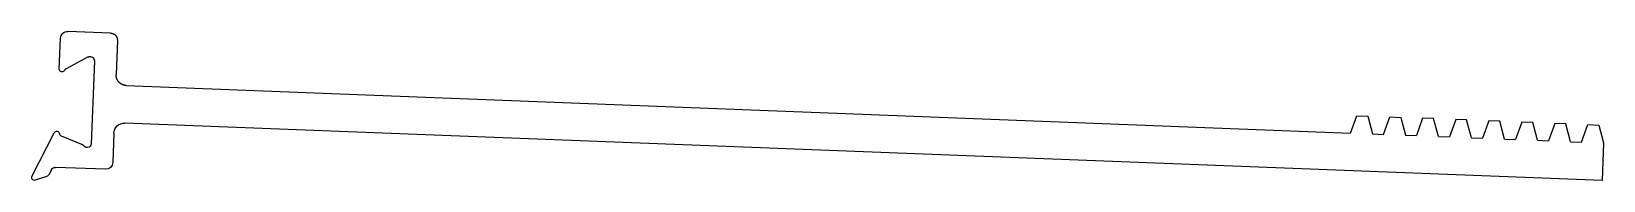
# Model space of a CAD drawing. Extents: x -51 to 63, y 10 to 20.
import ezdxf

# ---------------------------------------------------------------- set-up
doc = ezdxf.new("R2010")
doc.units = 0
doc.layers.get('0').update_dxf_attribs({"linetype": 'CONTINUOUS'})

msp = doc.modelspace()

# ---------------------------------------------------------------- linework, layer by layer
at = {"extrusion": (2.2e-15, -2.4e-15, -1)}
for p, q in [((-48.55, 17.57), (-48.46, 19.79)), ((-44.85, 20.15), (-47.93, 20.27)), ((-44.36, 19.63), (-44.46, 17.17)), ((-46.46, 18.44), (-48.06, 17.59)), ((-46.02, 18.16), (-46.25, 12.18)), ((-43.73, 16.38), (44.48, 12.95)), ((62.61, 9.53), (-43.83, 13.67)), ((44.48, 12.95), (44.93, 14.2)), ((44.93, 14.2), (45.72, 14.17)), ((45.72, 14.17), (46.07, 12.89)), ((46.86, 12.86), (47.31, 14.11)), ((47.31, 14.11), (48.1, 14.08)), ((48.1, 14.08), (48.45, 12.8)), ((49.68, 14.02), (49.23, 12.77)), ((50.47, 13.99), (49.68, 14.02)), ((50.82, 12.7), (50.47, 13.99)), ((52.06, 13.93), (51.61, 12.67)), ((52.85, 13.9), (52.06, 13.93)), ((53.2, 12.61), (52.85, 13.9)), ((54.44, 13.83), (53.99, 12.58)), ((55.23, 13.8), (54.44, 13.83)), ((55.58, 12.52), (55.23, 13.8)), ((56.82, 13.74), (56.37, 12.49)), ((57.61, 13.71), (56.82, 13.74)), ((57.96, 12.43), (57.61, 13.71)), ((59.2, 13.65), (58.75, 12.4)), ((59.99, 13.62), (59.2, 13.65)), ((60.34, 12.33), (59.99, 13.62)), ((-50.52, 9.83), (-48.91, 12.97)), ((-48.41, 12.75), (-46.84, 12.11)), ((-44.62, 12.94), (-44.7, 10.83)), ((46.07, 12.89), (46.85, 12.86)), ((46.85, 12.86), (46.86, 12.86)), ((48.45, 12.8), (49.23, 12.77)), ((50.82, 12.7), (51.61, 12.67)), ((53.2, 12.61), (53.99, 12.58)), ((55.58, 12.52), (56.37, 12.49)), ((61.13, 12.3), (61.57, 13.56)), ((61.57, 13.56), (62.37, 13.53)), ((62.37, 13.53), (62.71, 12.24)), ((57.96, 12.43), (58.75, 12.4)), ((60.34, 12.33), (61.13, 12.3)), ((62.71, 12.24), (62.61, 9.53)), ((-49.11, 10.32), (-49.29, 9.96)), ((-45.23, 10.34), (-48.83, 10.48)), ((-49.47, 9.81), (-50.28, 9.55))]:
    msp.add_line(p, q, dxfattribs=at)
for points in [[(-44.85, 20.15, 0), (-44.84, 20.15, 0), (-44.84, 20.15, 0), (-44.83, 20.15, 0), (-44.82, 20.15, 0), (-44.82, 20.15, 0), (-44.81, 20.15, 0), (-44.81, 20.15, 0), (-44.8, 20.15, 0), (-44.79, 20.15, 0), (-44.79, 20.15, 0), (-44.78, 20.15, 0), (-44.78, 20.15, 0), (-44.77, 20.14, 0), (-44.76, 20.14, 0), (-44.76, 20.14, 0), (-44.75, 20.14, 0), (-44.75, 20.14, 0), (-44.74, 20.14, 0), (-44.73, 20.14, 0), (-44.73, 20.13, 0), (-44.72, 20.13, 0), (-44.72, 20.13, 0), (-44.71, 20.13, 0), (-44.7, 20.13, 0), (-44.7, 20.12, 0), (-44.69, 20.12, 0), (-44.69, 20.12, 0), (-44.68, 20.12, 0), (-44.67, 20.12, 0), (-44.67, 20.11, 0), (-44.66, 20.11, 0), (-44.66, 20.11, 0), (-44.65, 20.11, 0), (-44.65, 20.1, 0), (-44.64, 20.1, 0), (-44.63, 20.1, 0), (-44.63, 20.09, 0), (-44.62, 20.09, 0), (-44.62, 20.09, 0), (-44.61, 20.09, 0), (-44.61, 20.08, 0), (-44.6, 20.08, 0), (-44.6, 20.08, 0), (-44.59, 20.07, 0), (-44.59, 20.07, 0), (-44.58, 20.07, 0), (-44.58, 20.06, 0), (-44.57, 20.06, 0), (-44.57, 20.05, 0), (-44.56, 20.05, 0), (-44.56, 20.05, 0), (-44.55, 20.04, 0), (-44.55, 20.04, 0), (-44.54, 20.03, 0), (-44.54, 20.03, 0), (-44.53, 20.03, 0), (-44.53, 20.02, 0), (-44.52, 20.02, 0), (-44.52, 20.01, 0), (-44.51, 20.01, 0), (-44.51, 20.01, 0), (-44.51, 20, 0), (-44.5, 20, 0), (-44.5, 19.99, 0), (-44.49, 19.99, 0), (-44.49, 19.98, 0), (-44.48, 19.98, 0), (-44.48, 19.97, 0), (-44.48, 19.97, 0), (-44.47, 19.96, 0), (-44.47, 19.96, 0), (-44.46, 19.95, 0), (-44.46, 19.95, 0), (-44.46, 19.94, 0), (-44.45, 19.94, 0), (-44.45, 19.93, 0), (-44.45, 19.93, 0), (-44.44, 19.92, 0), (-44.44, 19.92, 0), (-44.44, 19.91, 0), (-44.43, 19.91, 0), (-44.43, 19.9, 0), (-44.43, 19.9, 0), (-44.42, 19.89, 0), (-44.42, 19.89, 0), (-44.42, 19.88, 0), (-44.42, 19.87, 0), (-44.41, 19.87, 0), (-44.41, 19.86, 0), (-44.41, 19.86, 0), (-44.4, 19.85, 0), (-44.4, 19.85, 0), (-44.4, 19.84, 0), (-44.4, 19.83, 0), (-44.4, 19.83, 0), (-44.39, 19.82, 0), (-44.39, 19.82, 0), (-44.39, 19.81, 0), (-44.39, 19.81, 0), (-44.38, 19.8, 0), (-44.38, 19.79, 0), (-44.38, 19.79, 0), (-44.38, 19.78, 0), (-44.38, 19.78, 0), (-44.38, 19.77, 0), (-44.38, 19.76, 0), (-44.37, 19.76, 0), (-44.37, 19.75, 0), (-44.37, 19.74, 0), (-44.37, 19.74, 0), (-44.37, 19.73, 0), (-44.37, 19.73, 0), (-44.37, 19.72, 0), (-44.37, 19.71, 0), (-44.37, 19.71, 0), (-44.36, 19.7, 0), (-44.36, 19.7, 0), (-44.36, 19.69, 0), (-44.36, 19.68, 0), (-44.36, 19.68, 0), (-44.36, 19.67, 0), (-44.36, 19.66, 0), (-44.36, 19.66, 0), (-44.36, 19.65, 0), (-44.36, 19.65, 0), (-44.36, 19.64, 0), (-44.36, 19.63, 0), (-44.36, 19.63, 0)], [(-43.73, 16.38, 0), (-43.73, 16.38, 0), (-43.74, 16.38, 0), (-43.75, 16.38, 0), (-43.76, 16.38, 0), (-43.77, 16.38, 0), (-43.78, 16.39, 0), (-43.79, 16.39, 0), (-43.8, 16.39, 0), (-43.81, 16.39, 0), (-43.82, 16.39, 0), (-43.83, 16.39, 0), (-43.84, 16.39, 0), (-43.85, 16.4, 0), (-43.86, 16.4, 0), (-43.86, 16.4, 0), (-43.87, 16.4, 0), (-43.88, 16.4, 0), (-43.89, 16.41, 0), (-43.9, 16.41, 0), (-43.91, 16.41, 0), (-43.92, 16.41, 0), (-43.93, 16.42, 0), (-43.94, 16.42, 0), (-43.95, 16.42, 0), (-43.95, 16.43, 0), (-43.96, 16.43, 0), (-43.97, 16.43, 0), (-43.98, 16.44, 0), (-43.99, 16.44, 0), (-44, 16.44, 0), (-44.01, 16.45, 0), (-44.01, 16.45, 0), (-44.02, 16.45, 0), (-44.03, 16.46, 0), (-44.04, 16.46, 0), (-44.05, 16.47, 0), (-44.06, 16.47, 0), (-44.06, 16.48, 0), (-44.07, 16.48, 0), (-44.08, 16.48, 0), (-44.09, 16.49, 0), (-44.1, 16.49, 0), (-44.1, 16.5, 0), (-44.11, 16.5, 0), (-44.12, 16.51, 0), (-44.13, 16.52, 0), (-44.14, 16.52, 0), (-44.14, 16.53, 0), (-44.15, 16.53, 0), (-44.16, 16.54, 0), (-44.17, 16.54, 0), (-44.17, 16.55, 0), (-44.18, 16.55, 0), (-44.19, 16.56, 0), (-44.19, 16.57, 0), (-44.2, 16.57, 0), (-44.21, 16.58, 0), (-44.22, 16.59, 0), (-44.22, 16.59, 0), (-44.23, 16.6, 0), (-44.24, 16.6, 0), (-44.24, 16.61, 0), (-44.25, 16.62, 0), (-44.26, 16.62, 0), (-44.26, 16.63, 0), (-44.27, 16.64, 0), (-44.27, 16.65, 0), (-44.28, 16.65, 0), (-44.29, 16.66, 0), (-44.29, 16.67, 0), (-44.3, 16.67, 0), (-44.3, 16.68, 0), (-44.31, 16.69, 0), (-44.31, 16.7, 0), (-44.32, 16.7, 0), (-44.33, 16.71, 0), (-44.33, 16.72, 0), (-44.34, 16.73, 0), (-44.34, 16.74, 0), (-44.35, 16.74, 0), (-44.35, 16.75, 0), (-44.36, 16.76, 0), (-44.36, 16.77, 0), (-44.36, 16.78, 0), (-44.37, 16.78, 0), (-44.37, 16.79, 0), (-44.38, 16.8, 0), (-44.38, 16.81, 0), (-44.39, 16.82, 0), (-44.39, 16.83, 0), (-44.39, 16.84, 0), (-44.4, 16.84, 0), (-44.4, 16.85, 0), (-44.4, 16.86, 0), (-44.41, 16.87, 0), (-44.41, 16.88, 0), (-44.41, 16.89, 0), (-44.42, 16.9, 0), (-44.42, 16.9, 0), (-44.42, 16.91, 0), (-44.43, 16.92, 0), (-44.43, 16.93, 0), (-44.43, 16.94, 0), (-44.43, 16.95, 0), (-44.44, 16.96, 0), (-44.44, 16.97, 0), (-44.44, 16.98, 0), (-44.44, 16.99, 0), (-44.44, 17, 0), (-44.45, 17, 0), (-44.45, 17.01, 0), (-44.45, 17.02, 0), (-44.45, 17.03, 0), (-44.45, 17.04, 0), (-44.45, 17.05, 0), (-44.45, 17.06, 0), (-44.45, 17.07, 0), (-44.46, 17.08, 0), (-44.46, 17.09, 0), (-44.46, 17.1, 0), (-44.46, 17.11, 0), (-44.46, 17.12, 0), (-44.46, 17.13, 0), (-44.46, 17.13, 0), (-44.46, 17.14, 0), (-44.46, 17.15, 0), (-44.46, 17.16, 0), (-44.46, 17.17, 0)]]:
    msp.add_polyline3d(points)
at = {"extrusion": (0, 0, -1)}
for centre, radius, start, end in [((47.95, 19.77), 0.508, 2.2275, 92.2275), ((46.32, 18.17), 0.3, 62.2274, 182.2275)]:
    msp.add_arc(centre, radius, start, end, dxfattribs=at)
at = {"extrusion": (2.9e-15, -1.1e-15, -1)}
for centre, start, end in [((48.35, 17.56), 200.8173, 2.2275), ((47.97, 17.42), 20.8186, 62.2279)]:
    msp.add_arc(centre, 0.2, start, end, dxfattribs=at)
at = {"extrusion": (2.2e-15, -2.4e-15, -1)}
msp.add_arc((43.86, 12.91), 0.762, 2.2275, 92.2275, dxfattribs=at)
at = {"extrusion": (2.6e-15, -1.3e-15, -1)}
for centre, radius, start, end in [((48.73, 12.88), 0.2, 27.2272, 172.2274), ((48.84, 10.18), 0.3, 27.2276, 92.2279), ((49.56, 10.1), 0.3, 207.2274, 252.2275)]:
    msp.add_arc(centre, radius, start, end, dxfattribs=at)
at = {"extrusion": (4e-16, 1e-15, -1)}
msp.add_arc((48.33, 12.93), 0.2, 292.2269, 352.2272, dxfattribs=at)
at = {"extrusion": (3.2e-15, -1e-16, -1)}
msp.add_arc((46.55, 12.2), 0.3, 182.2275, 342.7562, dxfattribs=at)
at = {"extrusion": (1e-16, -1e-16, -1)}
msp.add_arc((45.21, 10.85), 0.508, 182.2275, 272.2275, dxfattribs=at)
at = {"extrusion": (3e-16, -1.1e-15, -1)}
msp.add_arc((50.34, 9.74), 0.2, 252.2268, 27.2268, dxfattribs=at)

doc.saveas('drawing.dxf')
